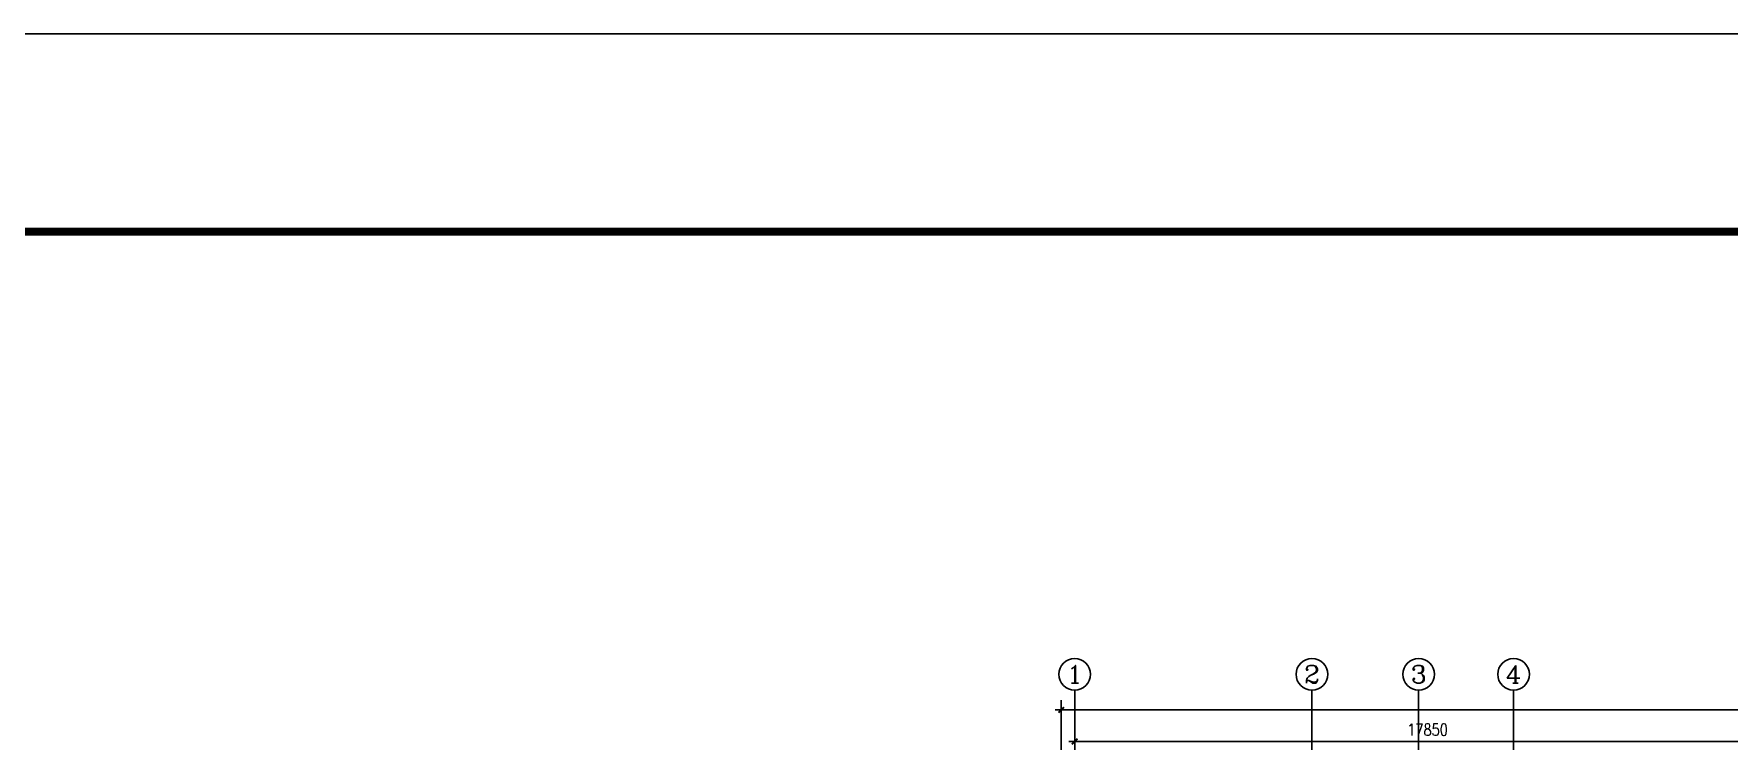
# Model space of a CAD drawing. Extents: x 634182 to 802382, y -1101880 to -864080.
# Drawn here: x 655959 to 698837, y -881959 to -864080 of the extents above; entities that cross this region are included whole.
import ezdxf
from ezdxf.enums import TextEntityAlignment as Align

# ---------------------------------------------------------------- set-up
doc = ezdxf.new("R2010")
doc.units = 0
doc.header["$LTSCALE"] = 1000
doc.header["$MEASUREMENT"] = 0
doc.layers.get('0').update_dxf_attribs({"linetype": 'CONTINUOUS'})
doc.layers.get('DEFPOINTS').update_dxf_attribs({"linetype": 'CONTINUOUS'})
for name, color, linetype in [('AXIS', 3, 'CONTINUOUS'), ('AXIS_TEXT', 7, 'CONTINUOUS'), ('PUB_DIM', 3, 'CONTINUOUS')]:
    doc.layers.add(name, color=color, linetype=linetype)
doc.styles.add('COMPLEX', font='COMPLEX')
doc.styles.add('DIM_FONT', font='simplex.shx', dxfattribs={"width": 0.8})
doc.dimstyles.new('DIMN', dxfattribs={"dimtxt": 300, "dimasz": 1, "dimexe": 250, "dimexo": 300, "dimgap": 150, "dimtad": 1, "dimdec": 0, "dimzin": 0, "dimdsep": 46, "dimtxsty": 'DIM_FONT', "dimblk": '_DIMX', "dimblk1": '_DIMX', "dimblk2": '_DIMX', "dimcen": 2.5, "dimclrt": 7, "dimadec": 0, "dimazin": 0, "dimtfac": 1, "dimtdec": 0, "dimtix": 1, "dimtmove": 2, "dimatfit": 3, "dimldrblk": '_DIMX', "dimfxl": 0, "dimtolj": 1, "dimtzin": 0, "dimarcsym": 0})

# ---------------------------------------------------------------- blocks, each defined once
blk = doc.blocks.new('_DIMX')
blk.add_line((-150, 0), (150, 0))
at = {"const_width": 50}
blk.add_lwpolyline([(-70, -70), (70, 70)], dxfattribs=at)
blk = doc.blocks.new('*D468')
at = {"color": 0, "linetype": 'ByBlock'}
for p, q in [((681944, -884471), (681944, -880921)), ((783352, -884471), (783352, -880921)), ((783351, -881171), (681945, -881171))]:
    blk.add_line(p, q, dxfattribs=at)
at = {"layer": 'DEFPOINTS', "color": 0, "linetype": 'ByBlock'}
for p in [(681944, -881171), (681944, -884771), (783352, -884771)]:
    blk.add_point(p, dxfattribs=at)
at = {"color": 0, "linetype": 'ByBlock'}
for p, rotation in [((681944, -881171), 179.9999999999994), ((783352, -881171), 359.9999999999994)]:
    blk.add_blockref('_DIMX', p, dxfattribs=dict(at, rotation=rotation))
at = {"color": 7, "linetype": 'ByBlock', "insert": (732648, -880871), "char_height": 300, "attachment_point": 5, "style": 'DIM_FONT'}
blk.add_mtext('\\A1;101408', dxfattribs=at)
blk = doc.blocks.new('_AXISO')
blk.add_circle((0, 0), 0.5)
at = {"layer": 'AXIS_TEXT', "style": 'COMPLEX', "width": 1.041667}
blk.add_attdef('A', text='', height=0.56, dxfattribs=at).set_placement((-0.25, -0.28), (0.25, -0.28), align=Align.FIT)

msp = doc.modelspace()

# ---------------------------------------------------------------- linework, layer by layer
at = {"ltscale": 1500}
msp.add_lwpolyline([(634181.846, -864080.129), (802381.846, -864080.129), (802381.846, -1101880.129), (634181.846, -1101880.129)], close=True, dxfattribs=at)
at = {"ltscale": 1500, "const_width": 200}
msp.add_lwpolyline([(636181.846, -869080.129), (636181.846, -1099880.129), (800381.846, -1099880.129), (800381.846, -869080.129)], close=True, dxfattribs=at)
at = {"layer": 'AXIS'}
for p, q in [((682284.156, -880670.594), (682284.156, -884470.594)), ((688284.156, -880670.594), (688284.156, -884470.594)), ((690984.156, -880670.594), (690984.156, -884470.594)), ((693384.156, -880670.594), (693384.156, -884470.594))]:
    msp.add_line(p, q, dxfattribs=at)

# ---------------------------------------------------------------- block references
ref = msp.add_blockref('_AXISO', (682284.156, -880270.594), dxfattribs=dict(at, xscale=-800, yscale=800, zscale=800))
ref.add_attrib('A', '1', dxfattribs={"layer": 'AXIS_TEXT', "height": 448, "style": 'COMPLEX', "width": 2.083333}).set_placement((682084.156, -880494.594), (682484.156, -880494.594), align=Align.FIT)
ref = msp.add_blockref('_AXISO', (688284.156, -880270.594), dxfattribs=dict(at, xscale=-800, yscale=800, zscale=800))
ref.add_attrib('A', '2', dxfattribs={"layer": 'AXIS_TEXT', "height": 448, "style": 'COMPLEX', "width": 1.339286}).set_placement((688084.156, -880494.594), (688484.156, -880494.594), align=Align.FIT)
ref = msp.add_blockref('_AXISO', (690984.156, -880270.594), dxfattribs=dict(at, xscale=-800, yscale=800, zscale=800))
ref.add_attrib('A', '3', dxfattribs={"layer": 'AXIS_TEXT', "height": 448, "style": 'COMPLEX', "width": 1.339286}).set_placement((690784.156, -880494.594), (691184.156, -880494.594), align=Align.FIT)
ref = msp.add_blockref('_AXISO', (693384.156, -880270.594), dxfattribs=dict(at, xscale=-800, yscale=800, zscale=800))
ref.add_attrib('A', '4', dxfattribs={"layer": 'AXIS_TEXT', "height": 448, "style": 'COMPLEX', "width": 1.171875}).set_placement((693184.156, -880494.594), (693584.156, -880494.594), align=Align.FIT)

# ---------------------------------------------------------------- dimensions: what is measured, and where the dimension line sits
msp.add_linear_dim(base=(700134.156, -881970.594), p1=(682284.156, -884770.594), p2=(700134.156, -884770.594), angle=0, dimstyle='DIMN', dxfattribs=at).render()
at = {"layer": 'PUB_DIM', "linetype": 'Continuous'}
dim = msp.add_aligned_dim(p1=(783351.996, -884770.594), p2=(681944.156, -884770.594), distance=-3600, dimstyle='DIMN', dxfattribs=at)
dim.commit()
dim.dimension.update_dxf_attribs({"geometry": '*D468', "text_midpoint": (732648.076, -880870.594)})

doc.saveas('drawing.dxf')
